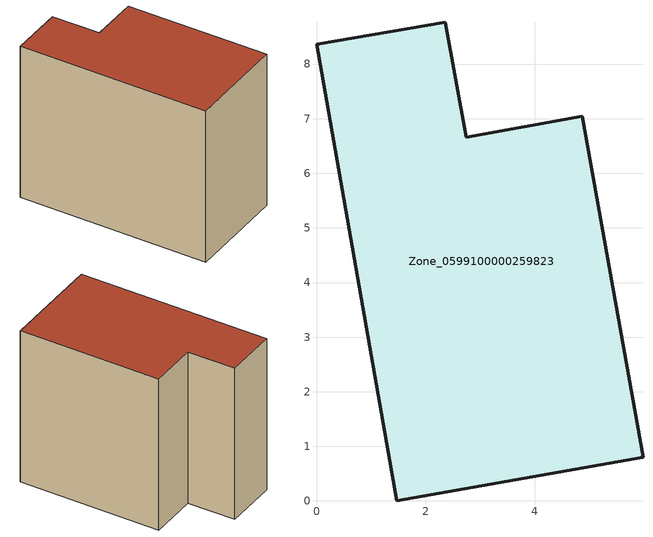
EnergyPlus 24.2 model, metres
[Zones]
Zone_0599100000259823
 floor ground (C_G): 1.47,0 0,8.36 2.36,8.77 2.74,6.66 4.87,7.04 5.98,0.8 z0
 wall outside (C_F): 1.47,0 5.98,0.8 4.87,7.04 2.74,6.66 2.36,8.77 0,8.36 1.47,0 z0:7.16
 roof outside (C_R): 0,8.36 1.47,0 5.98,0.8 4.87,7.04 2.74,6.66 2.36,8.77 z7.16
[BUILDING]
Pand.0599100000259823: North Axis=0; Terrain=City; Loads Convergence Tolerance Value=0.04; Temperature Convergence Tolerance Value=0.4; Solar Distribution=FullExterior; Maximum Number of Warmup Days=25; Minimum Number of Warmup Days=1
[Site:Location]
Rotterdam.The.Hague.AP_ZH_NLD Design_Conditions: Latitude=51.96; Longitude=4.45; Time Zone=1; Elevation=-4.5
[SITE:GROUNDTEMPERATURE:BUILDINGSURFACE]
18, 18, 18, 18, 18, 18, 18, 18, 18, 18, 18, 18
[MATERIAL] Thermal Absorptance=0.9; Solar Absorptance=0.7; Visible Absorptance=0.7
Name | Roughness | Thickness | Conductivity | Density | Specific Heat
G.TI.1946 | MediumSmooth | 0.15 | 1 | 540 | 1210
F.TI.1946 | Rough | 0.3 | 0.857143 | 1920 | 840
R.TI.1946 | MediumRough | 0.2 | 0.1 | 1500 | 1000
[CONSTRUCTION]
C_G: G.TI.1946
C_F: F.TI.1946
C_R: R.TI.1946
[ZONE]
Zone_0599100000259823: Type=1; Multiplier=1; Ceiling Height=Autocalculate; Volume=Autocalculate; Floor Area=autocalculate; Part of Total Floor Area=Yes
[ZONEINFILTRATION:DESIGNFLOWRATE]
Infil_Zone_0599100000259823: Zone or ZoneList or Space or SpaceList=Zone_0599100000259823; Schedule=AlwaysOn; Design Flow Rate Calculation Method=Flow/Area; Flow Rate per Floor Area=0.003; Constant Term Coefficient=1; Temperature Term Coefficient=0; Velocity Term Coefficient=0; Velocity Squared Term Coefficient=0
[HVACTEMPLATE:ZONE:IDEALLOADSAIRSYSTEM]
Zone_0599100000259823: Maximum Heating Supply Air Temperature=50; Minimum Cooling Supply Air Temperature=13; Maximum Heating Supply Air Humidity Ratio=0.0156; Minimum Cooling Supply Air Humidity Ratio=0.0077; Heating Limit=NoLimit; Cooling Limit=NoLimit; Dehumidification Control Type=ConstantSensibleHeatRatio; Cooling Sensible Heat Ratio=0.7; Dehumidification Setpoint=60; Humidification Control Type=None; Humidification Setpoint=30; Outdoor Air Method=None; Outdoor Air Flow Rate per Person=0.00944; Outdoor Air Flow Rate per Zone Floor Area=0; Outdoor Air Flow Rate per Zone=0; Demand Controlled Ventilation Type=None; Outdoor Air Economizer Type=NoEconomizer; Heat Recovery Type=None; Sensible Heat Recovery Effectiveness=0.7; Latent Heat Recovery Effectiveness=0.65
[ZONECONTROL:THERMOSTAT]
ThermostatControl_Zone_0599100000259823: Zone or ZoneList=Zone_0599100000259823; Control Type Schedule=DualSetpointControlType; Control 1=Thermostat_Zone_0599100000259823; Temperature Difference Between Cutout And Setpoint=0
[THERMOSTATSETPOINT:DUALSETPOINT]
Thermostat_Zone_0599100000259823: Heating Setpoint Temperature Schedule=HeatingSetpoint_Zone_0599100000259823; Cooling Setpoint Temperature Schedule=CoolingSetpoint_Zone_0599100000259823
[SCHEDULE:COMPACT]
HeatingSetpoint_Zone_0599100000259823: Through: 12/31, For: AllDays, Until: 24:00, 21
CoolingSetpoint_Zone_0599100000259823: Through: 12/31, For: AllDays, Until: 24:00, 24
DualSetpointControlType: Through: 12/31, For: AllDays, Until: 24:00, 4
AlwaysOn: Through: 12/31, For: AllDays, Until: 24:00, 1
